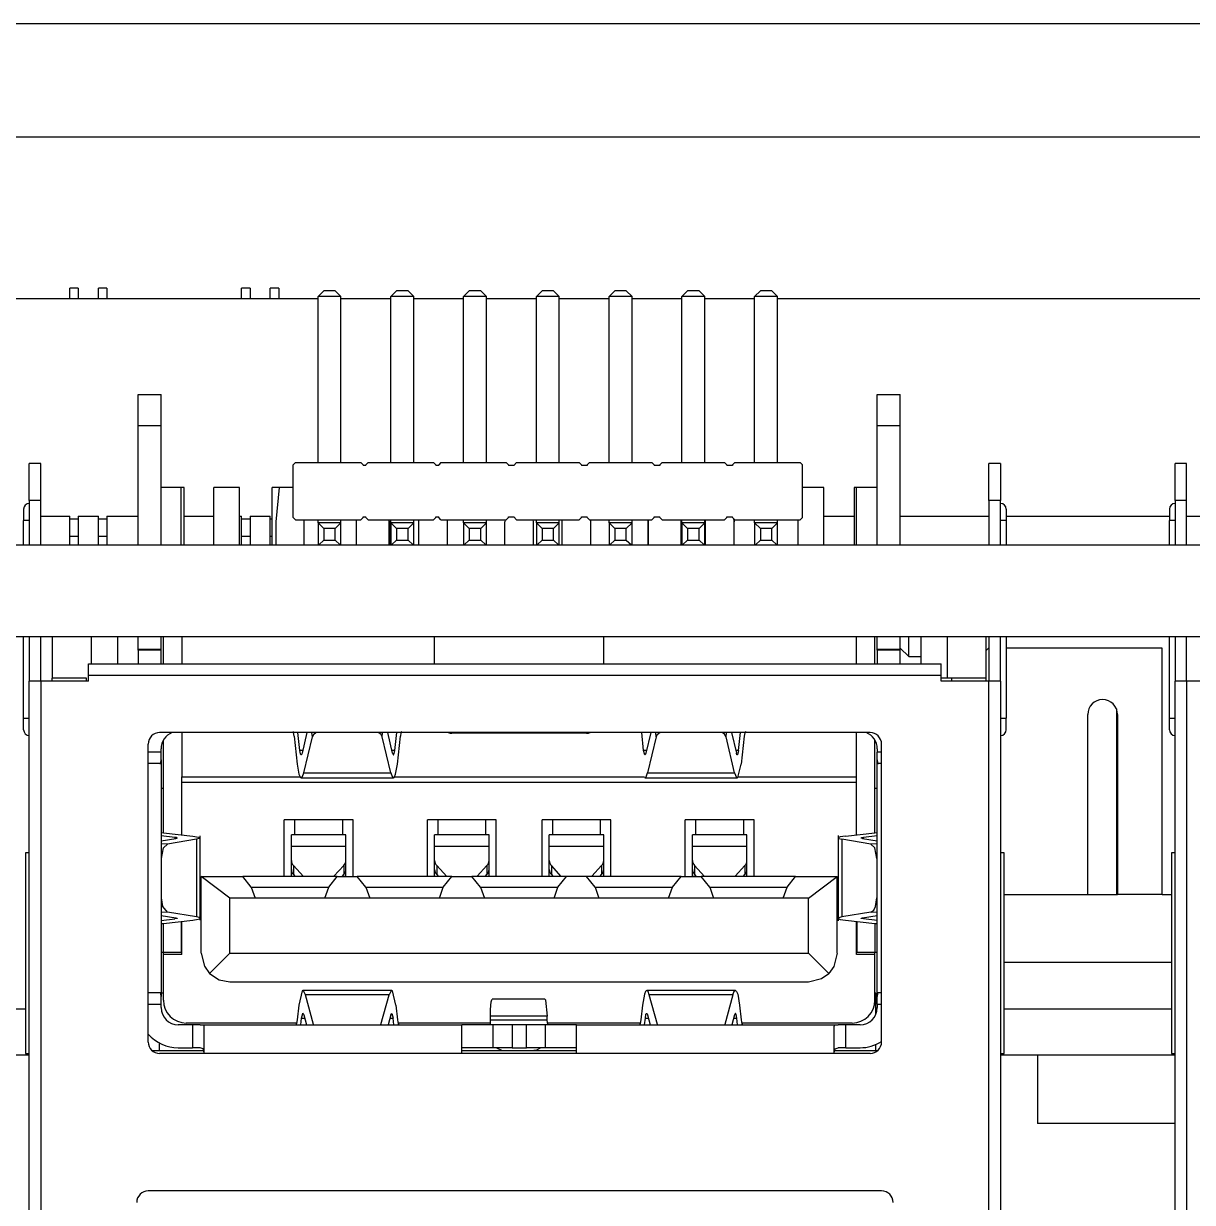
# Model space of a CAD drawing. Header units: millimetres. Extents: x 239 to 841, y 198 to 536.
# Drawn here: x 380.1 to 400.5, y 268.57 to 289.15 of the extents above; entities that cross this region are included whole.
import ezdxf

# ---------------------------------------------------------------- set-up
doc = ezdxf.new("R2010")
doc.units = ezdxf.units.MM

msp = doc.modelspace()

# ---------------------------------------------------------------- linework, layer by layer
for p, q in [((342.856, 289.148), (415.856, 289.148)), ((415.856, 287.168), (342.856, 287.168)), ((381.056, 284.528), (380.906, 284.528)), ((380.906, 284.348), (380.906, 284.528)), ((381.056, 284.528), (381.056, 284.348)), ((381.556, 284.528), (381.406, 284.528)), ((381.406, 284.348), (381.406, 284.528)), ((381.556, 284.528), (381.556, 284.348)), ((384.056, 284.528), (383.906, 284.528)), ((383.906, 284.348), (383.906, 284.528)), ((384.056, 284.528), (384.056, 284.348)), ((384.406, 284.348), (384.406, 284.528)), ((384.556, 284.528), (384.406, 284.528)), ((384.556, 284.528), (384.556, 284.348)), ((385.341, 284.486), (385.241, 284.386)), ((385.641, 284.386), (385.241, 284.386)), ((385.241, 281.486), (385.241, 284.386)), ((385.541, 284.486), (385.341, 284.486)), ((385.541, 284.486), (385.641, 284.386)), ((385.641, 281.486), (385.641, 284.386)), ((386.611, 284.486), (386.511, 284.386)), ((386.911, 284.386), (386.511, 284.386)), ((386.511, 281.486), (386.511, 284.386)), ((386.811, 284.486), (386.611, 284.486)), ((386.811, 284.486), (386.911, 284.386)), ((386.911, 281.486), (386.911, 284.386)), ((387.881, 284.486), (387.781, 284.386)), ((388.181, 284.386), (387.781, 284.386)), ((387.781, 281.486), (387.781, 284.386)), ((388.081, 284.486), (387.881, 284.486)), ((388.081, 284.486), (388.181, 284.386)), ((388.181, 281.486), (388.181, 284.386)), ((389.151, 284.486), (389.051, 284.386)), ((389.451, 284.386), (389.051, 284.386)), ((389.051, 281.486), (389.051, 284.386)), ((389.351, 284.486), (389.151, 284.486)), ((389.351, 284.486), (389.451, 284.386)), ((389.451, 281.486), (389.451, 284.386)), ((390.421, 284.486), (390.321, 284.386)), ((390.721, 284.386), (390.321, 284.386)), ((390.321, 281.486), (390.321, 284.386)), ((390.621, 284.486), (390.421, 284.486)), ((390.621, 284.486), (390.721, 284.386)), ((390.721, 281.486), (390.721, 284.386)), ((391.691, 284.486), (391.591, 284.386)), ((391.991, 284.386), (391.591, 284.386)), ((391.591, 281.486), (391.591, 284.386)), ((391.891, 284.486), (391.691, 284.486)), ((391.891, 284.486), (391.991, 284.386)), ((391.991, 281.486), (391.991, 284.386)), ((392.961, 284.486), (392.861, 284.386)), ((393.261, 284.386), (392.861, 284.386)), ((392.861, 281.486), (392.861, 284.386)), ((393.161, 284.486), (392.961, 284.486)), ((393.161, 284.486), (393.261, 284.386)), ((393.261, 281.486), (393.261, 284.386)), ((372.355, 284.348), (385.241, 284.348)), ((385.64, 284.348), (386.511, 284.348)), ((386.911, 284.348), (387.78, 284.348)), ((388.181, 284.348), (389.051, 284.348)), ((389.451, 284.348), (390.32, 284.348)), ((390.721, 284.348), (391.591, 284.348)), ((391.99, 284.348), (392.861, 284.348)), ((393.261, 284.348), (406.485, 284.348)), ((382.101, 282.126), (382.101, 282.672)), ((382.101, 282.672), (382.501, 282.672)), ((382.501, 282.126), (382.501, 282.672)), ((395.001, 282.126), (395.001, 282.672)), ((395.001, 282.672), (395.401, 282.672)), ((395.401, 282.126), (395.401, 282.672)), ((382.101, 280.048), (382.101, 282.126)), ((382.501, 282.126), (382.101, 282.126)), ((382.501, 280.048), (382.501, 282.126)), ((395.001, 280.048), (395.001, 282.126)), ((395.401, 282.126), (395.001, 282.126)), ((395.401, 280.048), (395.401, 282.126)), ((384.846, 281.486), (384.806, 281.446)), ((384.846, 281.486), (385.986, 281.486)), ((386.026, 281.446), (385.986, 281.486)), ((386.116, 281.486), (386.076, 281.446)), ((386.116, 281.486), (387.256, 281.486)), ((387.296, 281.446), (387.256, 281.486)), ((387.386, 281.486), (387.346, 281.446)), ((387.386, 281.486), (388.526, 281.486)), ((388.566, 281.446), (388.526, 281.486)), ((388.706, 281.486), (388.656, 281.436)), ((388.706, 281.486), (389.796, 281.486)), ((389.836, 281.446), (389.796, 281.486)), ((389.976, 281.486), (389.936, 281.446)), ((389.976, 281.486), (391.066, 281.486)), ((391.106, 281.446), (391.066, 281.486)), ((391.246, 281.486), (391.206, 281.446)), ((391.246, 281.486), (392.336, 281.486)), ((392.376, 281.446), (392.336, 281.486)), ((392.516, 281.486), (392.476, 281.446)), ((392.516, 281.486), (393.656, 281.486)), ((393.696, 281.446), (393.656, 281.486)), ((380.401, 281.472), (380.201, 281.472)), ((380.201, 280.822), (380.201, 281.472)), ((380.401, 280.822), (380.401, 281.472)), ((384.806, 280.526), (384.806, 281.446)), ((386.026, 281.446), (386.026, 281.436)), ((386.076, 281.436), (386.026, 281.436)), ((386.076, 281.436), (386.076, 281.446)), ((387.296, 281.446), (387.296, 281.436)), ((387.346, 281.436), (387.296, 281.436)), ((387.346, 281.436), (387.346, 281.446)), ((388.566, 281.446), (388.566, 281.436)), ((388.656, 281.436), (388.566, 281.436)), ((389.836, 281.446), (389.836, 281.436)), ((389.936, 281.436), (389.836, 281.436)), ((389.936, 281.446), (389.936, 281.436)), ((391.106, 281.446), (391.106, 281.436)), ((391.206, 281.436), (391.106, 281.436)), ((391.206, 281.446), (391.206, 281.436)), ((392.376, 281.446), (392.376, 281.436)), ((392.476, 281.436), (392.376, 281.436)), ((392.476, 281.446), (392.476, 281.436)), ((393.696, 280.526), (393.696, 281.446)), ((397.151, 281.472), (396.951, 281.472)), ((396.951, 280.822), (396.951, 281.472)), ((397.151, 281.472), (397.151, 280.822)), ((400.401, 281.472), (400.201, 281.472)), ((400.201, 280.822), (400.201, 281.472)), ((400.401, 280.822), (400.401, 281.472)), ((382.851, 281.052), (382.501, 281.052)), ((382.906, 281.052), (382.851, 281.052)), ((382.851, 280.048), (382.851, 281.052)), ((382.906, 280.048), (382.906, 281.052)), ((383.871, 281.052), (383.421, 281.052)), ((383.421, 280.048), (383.421, 281.052)), ((383.871, 280.048), (383.871, 281.052)), ((384.561, 281.052), (384.441, 281.052)), ((384.441, 280.048), (384.441, 281.052)), ((384.561, 281.052), (384.501, 280.452)), ((384.806, 281.052), (384.561, 281.052)), ((394.071, 281.052), (393.696, 281.052)), ((394.071, 280.048), (394.071, 281.052)), ((394.641, 281.052), (394.596, 281.052)), ((394.596, 281.052), (394.596, 280.048)), ((394.641, 280.048), (394.641, 281.052)), ((395.001, 281.052), (394.641, 281.052)), ((380.101, 280.672), (380.101, 280.472)), ((380.201, 280.822), (380.201, 280.048)), ((380.401, 280.822), (380.201, 280.822)), ((380.401, 280.048), (380.401, 280.822)), ((396.951, 280.822), (396.951, 280.048)), ((397.151, 280.822), (396.951, 280.822)), ((397.151, 280.048), (397.151, 280.822)), ((397.251, 280.672), (397.251, 280.472)), ((400.101, 280.672), (400.101, 280.472)), ((400.201, 280.822), (400.201, 280.048)), ((400.401, 280.822), (400.201, 280.822)), ((400.401, 280.048), (400.401, 280.822)), ((380.101, 280.048), (380.101, 280.472)), ((380.201, 280.472), (380.101, 280.472)), ((380.401, 280.548), (380.906, 280.548)), ((380.906, 280.498), (380.906, 280.548)), ((380.906, 280.198), (380.906, 280.498)), ((381.056, 280.498), (380.906, 280.498)), ((381.056, 280.548), (381.056, 280.498)), ((381.056, 280.548), (381.406, 280.548)), ((381.056, 280.498), (381.056, 280.198)), ((381.406, 280.498), (381.406, 280.548)), ((381.406, 280.198), (381.406, 280.498)), ((381.556, 280.498), (381.406, 280.498)), ((381.556, 280.548), (381.556, 280.498)), ((381.556, 280.548), (382.101, 280.548)), ((381.556, 280.498), (381.556, 280.198)), ((382.906, 280.548), (383.421, 280.548)), ((383.871, 280.548), (383.906, 280.548)), ((383.906, 280.498), (383.906, 280.548)), ((383.906, 280.198), (383.906, 280.498)), ((384.056, 280.498), (383.906, 280.498)), ((384.056, 280.548), (384.056, 280.498)), ((384.056, 280.548), (384.406, 280.548)), ((384.056, 280.498), (384.056, 280.198)), ((384.406, 280.498), (384.406, 280.548)), ((384.406, 280.198), (384.406, 280.498)), ((384.441, 280.498), (384.406, 280.498)), ((384.501, 280.452), (384.501, 280.048)), ((384.846, 280.486), (384.806, 280.526)), ((384.846, 280.486), (385.986, 280.486)), ((385.001, 280.452), (384.998, 280.486)), ((385.002, 280.486), (385.001, 280.472)), ((385.001, 280.048), (385.001, 280.472)), ((385.241, 280.436), (385.241, 280.486)), ((385.641, 280.436), (385.641, 280.486)), ((385.911, 280.048), (385.911, 280.486)), ((385.986, 280.486), (386.026, 280.526)), ((386.026, 280.526), (386.026, 280.536)), ((386.026, 280.536), (386.076, 280.536)), ((386.076, 280.526), (386.076, 280.536)), ((386.116, 280.486), (386.076, 280.526)), ((386.116, 280.486), (387.256, 280.486)), ((386.481, 280.048), (386.481, 280.486)), ((386.505, 280.486), (386.501, 280.452)), ((386.501, 280.048), (386.501, 280.452)), ((386.511, 280.436), (386.511, 280.486)), ((386.911, 280.436), (386.911, 280.486)), ((387.001, 280.452), (386.998, 280.486)), ((387.001, 280.048), (387.001, 280.452)), ((387.256, 280.486), (387.296, 280.526)), ((387.296, 280.526), (387.296, 280.536)), ((387.296, 280.536), (387.346, 280.536)), ((387.346, 280.526), (387.346, 280.536)), ((387.386, 280.486), (387.346, 280.526)), ((387.386, 280.486), (388.526, 280.486)), ((387.501, 280.472), (387.501, 280.486)), ((387.502, 280.486), (387.501, 280.472)), ((387.501, 280.048), (387.501, 280.472)), ((387.781, 280.436), (387.781, 280.486)), ((388.181, 280.436), (388.181, 280.486)), ((388.505, 280.486), (388.501, 280.452)), ((388.501, 280.048), (388.501, 280.452)), ((388.526, 280.486), (388.566, 280.526)), ((388.566, 280.526), (388.566, 280.536)), ((388.566, 280.536), (388.656, 280.536)), ((388.656, 280.536), (388.706, 280.486)), ((388.706, 280.486), (389.796, 280.486)), ((389.001, 280.452), (388.998, 280.486)), ((389.001, 280.048), (389.001, 280.452)), ((389.051, 280.436), (389.051, 280.486)), ((389.451, 280.436), (389.451, 280.486)), ((389.502, 280.486), (389.501, 280.472)), ((389.501, 280.048), (389.501, 280.472)), ((389.796, 280.486), (389.836, 280.526)), ((389.836, 280.526), (389.836, 280.536)), ((389.836, 280.536), (389.936, 280.536)), ((389.936, 280.526), (389.936, 280.536)), ((389.936, 280.526), (389.976, 280.486)), ((389.976, 280.486), (391.066, 280.486)), ((390.001, 280.472), (390, 280.486)), ((390.001, 280.048), (390.001, 280.472)), ((390.321, 280.436), (390.321, 280.486)), ((390.721, 280.436), (390.721, 280.486)), ((391.001, 280.452), (390.998, 280.486)), ((391.001, 280.048), (391.001, 280.452)), ((391.011, 280.048), (391.011, 280.486)), ((391.066, 280.486), (391.106, 280.526)), ((391.106, 280.526), (391.106, 280.536)), ((391.106, 280.536), (391.206, 280.536)), ((391.206, 280.526), (391.206, 280.536)), ((391.206, 280.526), (391.246, 280.486)), ((391.246, 280.486), (392.336, 280.486)), ((391.581, 280.048), (391.581, 280.486)), ((391.591, 280.436), (391.591, 280.486)), ((391.991, 280.436), (391.991, 280.486)), ((392.002, 280.486), (392.001, 280.472)), ((392.001, 280.048), (392.001, 280.472)), ((392.336, 280.486), (392.376, 280.526)), ((392.376, 280.526), (392.376, 280.536)), ((392.376, 280.536), (392.476, 280.536)), ((392.476, 280.526), (392.476, 280.536)), ((392.476, 280.526), (392.516, 280.486)), ((392.501, 280.472), (392.499, 280.504)), ((392.506, 280.497), (392.501, 280.452)), ((392.501, 280.048), (392.501, 280.472)), ((392.516, 280.486), (393.656, 280.486)), ((392.861, 280.436), (392.861, 280.486)), ((393.261, 280.436), (393.261, 280.486)), ((393.621, 280.048), (393.621, 280.486)), ((393.656, 280.486), (393.696, 280.526)), ((394.072, 280.548), (394.596, 280.548)), ((395.401, 280.548), (396.951, 280.548)), ((397.251, 280.472), (397.151, 280.472)), ((397.251, 280.548), (400.101, 280.548)), ((397.251, 280.472), (397.251, 280.048)), ((400.101, 280.048), (400.101, 280.472)), ((400.201, 280.472), (400.101, 280.472)), ((400.401, 280.548), (402.101, 280.548)), ((385.241, 280.436), (385.241, 280.048)), ((385.341, 280.333), (385.241, 280.436)), ((385.641, 280.436), (385.241, 280.436)), ((385.341, 280.333), (385.341, 280.133)), ((385.541, 280.333), (385.341, 280.333)), ((385.541, 280.333), (385.641, 280.436)), ((385.541, 280.133), (385.541, 280.333)), ((385.641, 280.048), (385.641, 280.436)), ((386.911, 280.436), (386.511, 280.436)), ((386.511, 280.436), (386.511, 280.048)), ((386.611, 280.333), (386.511, 280.436)), ((386.811, 280.333), (386.611, 280.333)), ((386.611, 280.333), (386.611, 280.133)), ((386.811, 280.333), (386.911, 280.436)), ((386.811, 280.133), (386.811, 280.333)), ((386.911, 280.048), (386.911, 280.436)), ((387.781, 280.436), (387.781, 280.048)), ((387.881, 280.333), (387.781, 280.436)), ((388.181, 280.436), (387.781, 280.436)), ((387.881, 280.333), (387.881, 280.133)), ((388.081, 280.333), (387.881, 280.333)), ((388.081, 280.333), (388.181, 280.436)), ((388.081, 280.133), (388.081, 280.333)), ((388.181, 280.048), (388.181, 280.436)), ((389.051, 280.436), (389.051, 280.048)), ((389.151, 280.333), (389.051, 280.436)), ((389.451, 280.436), (389.051, 280.436)), ((389.151, 280.333), (389.151, 280.133)), ((389.351, 280.333), (389.151, 280.333)), ((389.351, 280.333), (389.451, 280.436)), ((389.351, 280.133), (389.351, 280.333)), ((389.451, 280.048), (389.451, 280.436)), ((390.721, 280.436), (390.321, 280.436)), ((390.321, 280.436), (390.321, 280.048)), ((390.421, 280.333), (390.321, 280.436)), ((390.621, 280.333), (390.421, 280.333)), ((390.421, 280.333), (390.421, 280.133)), ((390.621, 280.333), (390.721, 280.436)), ((390.621, 280.133), (390.621, 280.333)), ((390.721, 280.048), (390.721, 280.436)), ((391.991, 280.436), (391.591, 280.436)), ((391.591, 280.436), (391.591, 280.048)), ((391.691, 280.333), (391.591, 280.436)), ((391.891, 280.333), (391.691, 280.333)), ((391.691, 280.333), (391.691, 280.133)), ((391.891, 280.333), (391.991, 280.436)), ((391.891, 280.133), (391.891, 280.333)), ((391.991, 280.048), (391.991, 280.436)), ((393.261, 280.436), (392.861, 280.436)), ((392.861, 280.436), (392.861, 280.048)), ((392.961, 280.333), (392.861, 280.436)), ((393.161, 280.333), (392.961, 280.333)), ((392.961, 280.333), (392.961, 280.133)), ((393.161, 280.333), (393.261, 280.436)), ((393.161, 280.133), (393.161, 280.333)), ((393.261, 280.048), (393.261, 280.436)), ((333.795, 280.048), (428.916, 280.048)), ((381.056, 280.198), (380.906, 280.198)), ((380.906, 280.048), (380.906, 280.198)), ((381.056, 280.198), (381.056, 280.048)), ((381.406, 280.048), (381.406, 280.198)), ((381.556, 280.198), (381.406, 280.198)), ((381.556, 280.198), (381.556, 280.048)), ((384.056, 280.198), (383.906, 280.198)), ((383.906, 280.048), (383.906, 280.198)), ((384.056, 280.198), (384.056, 280.048)), ((384.441, 280.198), (384.406, 280.198)), ((384.406, 280.048), (384.406, 280.198)), ((385.341, 280.133), (385.253, 280.048)), ((385.341, 280.133), (385.541, 280.133)), ((385.541, 280.133), (385.629, 280.048)), ((386.611, 280.133), (386.523, 280.048)), ((386.611, 280.133), (386.811, 280.133)), ((386.811, 280.133), (386.899, 280.048)), ((387.881, 280.133), (387.793, 280.048)), ((387.881, 280.133), (388.081, 280.133)), ((388.081, 280.133), (388.169, 280.048)), ((389.151, 280.133), (389.063, 280.048)), ((389.151, 280.133), (389.351, 280.133)), ((389.351, 280.133), (389.439, 280.048)), ((390.421, 280.133), (390.333, 280.048)), ((390.421, 280.133), (390.621, 280.133)), ((390.621, 280.133), (390.709, 280.048)), ((391.691, 280.133), (391.603, 280.048)), ((391.691, 280.133), (391.891, 280.133)), ((391.891, 280.133), (391.979, 280.048)), ((392.961, 280.133), (392.873, 280.048)), ((392.961, 280.133), (393.161, 280.133)), ((393.161, 280.133), (393.249, 280.048)), ((333.795, 278.448), (420.198, 278.448)), ((380.101, 277.022), (380.101, 278.448)), ((380.201, 278.448), (380.201, 277.672)), ((380.401, 277.672), (380.401, 278.448)), ((380.602, 278.448), (380.602, 277.722)), ((381.284, 277.972), (381.284, 278.448)), ((381.741, 278.448), (381.741, 277.972)), ((382.101, 278.231), (382.101, 278.448)), ((382.501, 278.231), (382.501, 278.448)), ((382.541, 277.972), (382.541, 278.448)), ((382.866, 278.448), (382.866, 277.972)), ((387.276, 277.972), (387.276, 278.448)), ((390.226, 277.972), (390.226, 278.448)), ((394.636, 277.972), (394.636, 278.448)), ((394.961, 277.972), (394.961, 278.448)), ((395.001, 278.231), (395.001, 278.448)), ((395.401, 278.231), (395.401, 278.448)), ((395.549, 278.102), (395.549, 278.448)), ((395.762, 278.448), (395.762, 277.972)), ((396.219, 278.448), (396.219, 277.722)), ((396.901, 277.722), (396.901, 278.448)), ((396.951, 278.448), (396.951, 277.672)), ((397.151, 277.672), (397.151, 278.448)), ((397.251, 278.448), (397.251, 277.022)), ((400.101, 277.022), (400.101, 278.448)), ((400.201, 278.448), (400.201, 277.672)), ((400.401, 277.672), (400.401, 278.448)), ((382.101, 278.213), (382.101, 278.231)), ((382.101, 278.231), (382.501, 278.231)), ((382.101, 278.213), (382.101, 277.972)), ((382.501, 278.213), (382.101, 278.213)), ((382.501, 278.213), (382.501, 278.231)), ((382.501, 277.972), (382.501, 278.213)), ((395.001, 278.213), (395.001, 278.231)), ((395.001, 278.231), (395.401, 278.231)), ((395.001, 278.213), (395.001, 277.972)), ((395.401, 278.213), (395.001, 278.213)), ((395.401, 278.248), (395.403, 278.248)), ((395.401, 278.213), (395.401, 278.231)), ((395.403, 278.248), (395.549, 278.102)), ((396.901, 278.205), (396.945, 278.248)), ((396.951, 278.248), (396.945, 278.248)), ((399.974, 278.248), (397.251, 278.248)), ((399.974, 273.948), (399.974, 278.248)), ((395.549, 278.102), (395.762, 278.102)), ((381.236, 277.772), (381.236, 277.972)), ((381.236, 277.972), (396.116, 277.972)), ((396.116, 277.772), (396.116, 277.972)), ((380.401, 277.672), (380.201, 277.672)), ((380.201, 272.964), (380.201, 277.672)), ((381.236, 277.672), (380.401, 277.672)), ((380.401, 277.672), (380.401, 257.072)), ((380.602, 277.672), (380.602, 277.722)), ((381.202, 277.672), (381.202, 277.722)), ((396.116, 277.772), (381.236, 277.772)), ((381.236, 277.672), (381.236, 277.772)), ((396.116, 277.672), (396.116, 277.772)), ((396.951, 277.672), (396.116, 277.672)), ((396.301, 277.672), (396.301, 277.722)), ((396.901, 277.672), (396.901, 277.722)), ((397.151, 277.672), (396.951, 277.672)), ((396.951, 257.072), (396.951, 277.672)), ((397.151, 277.672), (397.151, 257.115)), ((400.401, 277.672), (400.201, 277.672)), ((400.201, 272.964), (400.201, 277.672)), ((401.236, 277.672), (400.401, 277.672)), ((400.401, 277.672), (400.401, 257.072)), ((399.174, 277.188), (399.174, 273.948)), ((380.101, 277.022), (380.201, 277.022)), ((380.101, 276.822), (380.101, 277.022)), ((397.151, 277.022), (397.251, 277.022)), ((397.251, 276.822), (397.251, 277.022)), ((398.674, 273.948), (398.674, 277.088)), ((399.194, 277.088), (399.194, 273.948)), ((400.101, 277.022), (400.201, 277.022)), ((400.101, 276.822), (400.101, 277.022)), ((394.876, 276.772), (382.476, 276.772)), ((382.866, 276.772), (382.866, 276.002)), ((384.923, 276.462), (384.89, 276.772)), ((385.047, 276.772), (384.961, 276.411)), ((385.141, 276.699), (385.134, 276.772)), ((386.362, 276.699), (386.368, 276.772)), ((386.542, 276.411), (386.456, 276.772)), ((386.58, 276.462), (386.613, 276.772)), ((389.926, 276.762), (387.576, 276.762)), ((388.171, 276.762), (388.171, 276.772)), ((389.331, 276.772), (389.331, 276.762)), ((390.923, 276.462), (390.89, 276.772)), ((391.047, 276.772), (390.961, 276.411)), ((391.141, 276.699), (391.134, 276.772)), ((392.362, 276.699), (392.368, 276.772)), ((392.456, 276.772), (392.542, 276.411)), ((392.58, 276.462), (392.613, 276.772)), ((394.636, 276.002), (394.636, 276.772)), ((399.194, 276.948), (399.174, 276.948)), ((382.276, 271.372), (382.276, 276.572)), ((382.541, 275.022), (382.541, 276.642)), ((384.824, 276.712), (384.877, 276.221)), ((384.99, 276.068), (385.141, 276.699)), ((386.512, 276.068), (386.362, 276.699)), ((386.625, 276.221), (386.678, 276.712)), ((391.141, 276.699), (390.99, 276.068)), ((392.512, 276.068), (392.362, 276.699)), ((392.678, 276.712), (392.625, 276.221)), ((394.961, 275.022), (394.961, 276.642)), ((395.076, 271.372), (395.076, 276.572)), ((382.501, 276.432), (382.276, 276.432)), ((382.501, 276.432), (382.501, 276.492)), ((382.501, 276.3), (382.501, 276.432)), ((384.973, 276.462), (384.923, 276.462)), ((386.58, 276.462), (386.53, 276.462)), ((390.973, 276.462), (390.923, 276.462)), ((392.58, 276.462), (392.53, 276.462)), ((395.001, 276.492), (395.001, 276.432)), ((395.076, 276.432), (395.001, 276.432)), ((395.001, 276.3), (395.001, 276.432)), ((382.48, 276.232), (382.276, 276.232)), ((382.501, 276.3), (382.501, 272.164)), ((395.001, 272.164), (395.001, 276.3)), ((395.076, 276.232), (395.022, 276.232)), ((382.866, 275.902), (382.866, 276.002)), ((382.866, 276.002), (384.937, 276.002)), ((384.946, 275.982), (386.557, 275.982)), ((384.99, 276.068), (386.512, 276.068)), ((386.566, 276.002), (390.938, 276.002)), ((390.946, 275.982), (392.557, 275.982)), ((390.99, 276.068), (392.512, 276.068)), ((392.564, 276.002), (394.636, 276.002)), ((394.636, 275.902), (394.636, 276.002)), ((382.541, 275.797), (382.501, 275.797)), ((382.866, 274.986), (382.866, 275.902)), ((394.636, 275.902), (382.866, 275.902)), ((394.636, 274.986), (394.636, 275.902)), ((395.001, 275.797), (394.961, 275.797)), ((384.651, 274.262), (384.651, 275.252)), ((385.851, 275.252), (384.651, 275.252)), ((384.831, 275.252), (384.831, 274.987)), ((385.671, 274.987), (385.671, 275.252)), ((385.851, 274.262), (385.851, 275.252)), ((387.151, 274.262), (387.151, 275.252)), ((388.351, 275.252), (387.151, 275.252)), ((387.331, 275.252), (387.331, 274.987)), ((388.171, 274.987), (388.171, 275.252)), ((388.351, 274.262), (388.351, 275.252)), ((389.151, 274.262), (389.151, 275.252)), ((390.351, 275.252), (389.151, 275.252)), ((389.331, 275.252), (389.331, 274.987)), ((390.171, 274.987), (390.171, 275.252)), ((390.351, 274.262), (390.351, 275.252)), ((391.651, 274.262), (391.651, 275.252)), ((392.851, 275.252), (391.651, 275.252)), ((391.831, 275.252), (391.831, 274.987)), ((392.671, 274.987), (392.671, 275.252)), ((392.851, 274.262), (392.851, 275.252)), ((382.739, 274.944), (382.501, 274.97)), ((382.501, 274.882), (382.76, 274.926)), ((382.543, 275.022), (383.055, 274.965)), ((383.117, 274.91), (382.612, 274.824)), ((382.739, 274.944), (382.739, 274.922)), ((383.117, 274.91), (383.117, 273.554)), ((383.181, 273.497), (383.181, 274.968)), ((385.726, 274.987), (384.776, 274.987)), ((384.776, 274.785), (384.776, 274.987)), ((385.726, 274.785), (385.726, 274.987)), ((388.226, 274.987), (387.276, 274.987)), ((387.276, 274.785), (387.276, 274.987)), ((388.226, 274.785), (388.226, 274.987)), ((390.226, 274.987), (389.276, 274.987)), ((389.276, 274.785), (389.276, 274.987)), ((390.226, 274.785), (390.226, 274.987)), ((392.726, 274.987), (391.776, 274.987)), ((391.776, 274.785), (391.776, 274.987)), ((392.726, 274.785), (392.726, 274.987)), ((394.321, 274.976), (394.321, 273.489)), ((394.89, 274.824), (394.385, 274.91)), ((394.385, 274.91), (394.385, 273.554)), ((394.447, 274.965), (394.959, 275.022)), ((394.743, 274.926), (395.001, 274.882)), ((395.001, 274.97), (394.763, 274.944)), ((394.763, 274.922), (394.763, 274.944)), ((382.612, 274.824), (382.501, 274.829)), ((385.726, 274.785), (384.776, 274.785)), ((384.776, 274.542), (384.776, 274.785)), ((385.726, 274.542), (385.726, 274.785)), ((388.226, 274.785), (387.276, 274.785)), ((387.276, 274.542), (387.276, 274.785)), ((388.226, 274.542), (388.226, 274.785)), ((390.226, 274.785), (389.276, 274.785)), ((389.276, 274.542), (389.276, 274.785)), ((390.226, 274.542), (390.226, 274.785)), ((392.726, 274.785), (391.776, 274.785)), ((391.776, 274.542), (391.776, 274.785)), ((392.726, 274.542), (392.726, 274.785)), ((395.001, 274.829), (394.89, 274.824)), ((380.201, 274.672), (380.135, 274.672)), ((380.135, 274.672), (380.135, 271.172)), ((382.509, 274.575), (382.501, 274.575)), ((382.509, 273.889), (382.509, 274.575)), ((384.776, 274.384), (384.776, 274.542)), ((385.726, 274.384), (385.726, 274.542)), ((387.276, 274.384), (387.276, 274.542)), ((388.226, 274.384), (388.226, 274.542)), ((389.276, 274.384), (389.276, 274.542)), ((390.226, 274.384), (390.226, 274.542)), ((391.776, 274.384), (391.776, 274.542)), ((392.726, 274.384), (392.726, 274.542)), ((394.994, 274.575), (394.994, 273.889)), ((395.001, 274.575), (394.994, 274.575)), ((397.217, 274.672), (397.151, 274.672)), ((397.217, 271.172), (397.217, 274.672)), ((400.201, 274.672), (400.135, 274.672)), ((400.135, 274.672), (400.135, 271.172)), ((384.776, 274.264), (384.776, 274.384)), ((384.813, 274.452), (384.813, 274.295)), ((384.986, 274.262), (384.813, 274.452)), ((384.813, 274.295), (384.843, 274.262)), ((385.518, 274.264), (385.689, 274.452)), ((385.66, 274.262), (385.689, 274.295)), ((385.689, 274.452), (385.689, 274.295)), ((385.726, 274.264), (385.726, 274.384)), ((387.276, 274.264), (387.276, 274.384)), ((387.313, 274.452), (387.313, 274.295)), ((387.486, 274.262), (387.313, 274.452)), ((387.313, 274.295), (387.343, 274.262)), ((388.018, 274.264), (388.189, 274.452)), ((388.16, 274.262), (388.189, 274.295)), ((388.189, 274.452), (388.189, 274.295)), ((388.226, 274.264), (388.226, 274.384)), ((389.276, 274.264), (389.276, 274.384)), ((389.313, 274.452), (389.313, 274.295)), ((389.486, 274.262), (389.313, 274.452)), ((389.313, 274.295), (389.343, 274.262)), ((390.018, 274.264), (390.189, 274.452)), ((390.16, 274.262), (390.189, 274.295)), ((390.189, 274.452), (390.189, 274.295)), ((390.226, 274.264), (390.226, 274.384)), ((391.776, 274.264), (391.776, 274.384)), ((391.813, 274.452), (391.813, 274.295)), ((391.986, 274.262), (391.813, 274.452)), ((391.813, 274.295), (391.843, 274.262)), ((392.518, 274.264), (392.689, 274.452)), ((392.66, 274.262), (392.689, 274.295)), ((392.689, 274.452), (392.689, 274.295)), ((392.726, 274.264), (392.726, 274.384)), ((383.201, 272.922), (383.201, 274.262)), ((383.201, 274.262), (383.926, 274.262)), ((383.701, 273.882), (383.201, 274.262)), ((385.576, 274.262), (383.926, 274.262)), ((384.076, 274.072), (383.926, 274.262)), ((384.076, 274.072), (385.426, 274.072)), ((384.076, 274.072), (384.143, 273.882)), ((384.776, 274.264), (384.841, 274.264)), ((385.359, 273.882), (385.426, 274.072)), ((385.426, 274.072), (385.576, 274.262)), ((385.518, 274.262), (385.518, 274.264)), ((385.576, 274.262), (385.926, 274.262)), ((385.662, 274.264), (385.726, 274.264)), ((387.576, 274.262), (385.926, 274.262)), ((386.076, 274.072), (385.926, 274.262)), ((386.076, 274.072), (387.426, 274.072)), ((386.076, 274.072), (386.143, 273.882)), ((387.276, 274.264), (387.341, 274.264)), ((387.359, 273.882), (387.426, 274.072)), ((387.426, 274.072), (387.576, 274.262)), ((387.576, 274.262), (387.926, 274.262)), ((389.576, 274.262), (387.926, 274.262)), ((388.076, 274.072), (387.926, 274.262)), ((388.018, 274.262), (388.018, 274.264)), ((388.076, 274.072), (389.426, 274.072)), ((388.076, 274.072), (388.143, 273.882)), ((388.162, 274.264), (388.226, 274.264)), ((389.276, 274.264), (389.341, 274.264)), ((389.359, 273.882), (389.426, 274.072)), ((389.426, 274.072), (389.576, 274.262)), ((389.926, 274.262), (389.576, 274.262)), ((391.576, 274.262), (389.926, 274.262)), ((390.076, 274.072), (389.926, 274.262)), ((390.018, 274.262), (390.018, 274.264)), ((390.076, 274.072), (391.426, 274.072)), ((390.076, 274.072), (390.143, 273.882)), ((390.162, 274.264), (390.226, 274.264)), ((391.359, 273.882), (391.426, 274.072)), ((391.426, 274.072), (391.576, 274.262)), ((391.576, 274.262), (391.926, 274.262)), ((391.776, 274.264), (391.841, 274.264)), ((393.576, 274.262), (391.926, 274.262)), ((392.076, 274.072), (391.926, 274.262)), ((392.076, 274.072), (393.426, 274.072)), ((392.076, 274.072), (392.143, 273.882)), ((392.518, 274.262), (392.518, 274.264)), ((392.662, 274.264), (392.726, 274.264)), ((393.359, 273.882), (393.426, 274.072)), ((393.426, 274.072), (393.576, 274.262)), ((393.576, 274.262), (394.301, 274.262)), ((393.801, 273.882), (394.301, 274.262)), ((394.301, 272.922), (394.301, 274.262)), ((382.501, 273.889), (382.509, 273.889)), ((384.143, 273.882), (383.701, 273.882)), ((383.701, 272.922), (383.701, 273.882)), ((385.359, 273.882), (384.143, 273.882)), ((386.143, 273.882), (385.359, 273.882)), ((387.359, 273.882), (386.143, 273.882)), ((388.143, 273.882), (387.359, 273.882)), ((389.359, 273.882), (388.143, 273.882)), ((390.143, 273.882), (389.359, 273.882)), ((391.359, 273.882), (390.143, 273.882)), ((392.143, 273.882), (391.359, 273.882)), ((393.359, 273.882), (392.143, 273.882)), ((393.801, 273.882), (393.359, 273.882)), ((393.801, 272.922), (393.801, 273.882)), ((394.994, 273.889), (395.001, 273.889)), ((397.217, 273.948), (398.674, 273.948)), ((398.673, 273.948), (399.194, 273.948)), ((399.974, 273.948), (399.194, 273.948)), ((399.974, 273.948), (400.135, 273.948)), ((382.612, 273.64), (382.501, 273.635)), ((382.501, 273.582), (382.76, 273.538)), ((382.501, 273.494), (382.739, 273.52)), ((382.543, 273.443), (383.055, 273.499)), ((383.117, 273.554), (382.612, 273.64)), ((382.739, 273.542), (382.739, 273.52)), ((382.851, 273.477), (382.851, 272.932)), ((382.866, 272.902), (382.866, 273.478)), ((394.89, 273.64), (394.385, 273.554)), ((394.447, 273.499), (394.959, 273.443)), ((394.636, 272.902), (394.636, 273.478)), ((394.651, 272.932), (394.651, 273.477)), ((394.743, 273.538), (395.001, 273.582)), ((394.763, 273.52), (394.763, 273.542)), ((395.001, 273.494), (394.763, 273.52)), ((395.001, 273.635), (394.89, 273.64)), ((382.545, 272.932), (382.545, 273.442)), ((394.958, 273.442), (394.958, 272.932)), ((380.201, 259.272), (380.201, 272.964)), ((382.545, 272.932), (382.501, 272.932)), ((382.541, 272.902), (382.541, 272.932)), ((382.866, 272.902), (382.541, 272.902)), ((382.541, 272.102), (382.541, 272.902)), ((382.851, 272.932), (382.545, 272.932)), ((383.701, 272.922), (383.348, 272.569)), ((383.701, 272.922), (393.801, 272.922)), ((394.155, 272.569), (393.801, 272.922)), ((394.961, 272.902), (394.636, 272.902)), ((394.958, 272.932), (394.651, 272.932)), ((395.001, 272.932), (394.958, 272.932)), ((394.961, 272.902), (394.961, 272.932)), ((394.961, 272.102), (394.961, 272.902)), ((400.201, 259.272), (400.201, 272.964)), ((397.217, 272.768), (400.135, 272.768)), ((382.48, 272.232), (382.276, 272.232)), ((382.541, 272.222), (382.501, 272.222)), ((383.701, 272.422), (393.801, 272.422)), ((386.525, 272.272), (384.978, 272.272)), ((392.525, 272.272), (390.978, 272.272)), ((394.976, 272.222), (394.961, 272.222)), ((394.976, 271.852), (394.976, 272.222)), ((395.076, 272.232), (395.022, 272.232)), ((382.276, 272.032), (382.501, 272.032)), ((382.501, 272.032), (382.501, 272.164)), ((382.501, 271.972), (382.501, 272.032)), ((384.903, 272.016), (384.876, 271.757)), ((386.481, 272.197), (385.022, 272.197)), ((385.163, 271.676), (385.022, 272.197)), ((386.339, 271.676), (386.481, 272.197)), ((386.599, 272.016), (386.627, 271.757)), ((389.201, 272.122), (388.282, 272.122)), ((390.903, 272.016), (390.876, 271.757)), ((392.481, 272.197), (391.022, 272.197)), ((391.163, 271.676), (391.022, 272.197)), ((392.481, 272.197), (392.339, 271.676)), ((392.599, 272.016), (392.627, 271.757)), ((395.001, 272.032), (395.001, 272.164)), ((395.001, 272.032), (395.001, 271.972)), ((395.001, 272.032), (395.076, 272.032)), ((380.135, 271.948), (377.59, 271.948)), ((384.992, 271.847), (385.04, 271.672)), ((386.51, 271.847), (386.463, 271.672)), ((388.251, 271.823), (388.251, 271.942)), ((388.251, 271.752), (388.251, 271.823)), ((389.238, 271.823), (388.251, 271.823)), ((389.241, 271.752), (389.238, 271.823)), ((390.992, 271.847), (391.04, 271.672)), ((392.51, 271.847), (392.463, 271.672)), ((400.135, 271.948), (397.217, 271.948)), ((383.051, 271.672), (382.801, 271.672)), ((384.857, 271.702), (382.941, 271.702)), ((383.184, 271.672), (383.051, 271.672)), ((383.051, 271.672), (383.051, 271.272)), ((383.184, 271.672), (387.751, 271.672)), ((383.251, 271.172), (383.251, 271.651)), ((384.941, 271.672), (384.953, 271.787)), ((384.953, 271.787), (385.009, 271.787)), ((385.163, 271.672), (385.163, 271.676)), ((386.34, 271.672), (386.339, 271.676)), ((386.494, 271.787), (386.55, 271.787)), ((386.562, 271.672), (386.55, 271.787)), ((388.251, 271.702), (386.645, 271.702)), ((388.297, 271.672), (387.751, 271.672)), ((387.751, 271.172), (387.751, 271.672)), ((388.251, 271.672), (388.251, 271.752)), ((389.241, 271.752), (388.251, 271.752)), ((388.626, 271.672), (388.297, 271.672)), ((388.297, 271.272), (388.297, 271.672)), ((388.877, 271.672), (388.626, 271.672)), ((388.626, 271.672), (388.626, 271.272)), ((389.205, 271.672), (388.877, 271.672)), ((388.877, 271.272), (388.877, 271.672)), ((389.751, 271.672), (389.205, 271.672)), ((389.205, 271.672), (389.205, 271.272)), ((390.857, 271.702), (389.253, 271.702)), ((389.751, 271.672), (394.319, 271.672)), ((389.751, 271.172), (389.751, 271.672)), ((390.941, 271.672), (390.953, 271.787)), ((390.953, 271.787), (391.009, 271.787)), ((391.163, 271.672), (391.163, 271.676)), ((392.34, 271.672), (392.339, 271.676)), ((392.494, 271.787), (392.55, 271.787)), ((392.562, 271.672), (392.55, 271.787)), ((394.561, 271.702), (392.645, 271.702)), ((394.251, 271.172), (394.251, 271.651)), ((394.451, 271.672), (394.319, 271.672)), ((394.701, 271.672), (394.451, 271.672)), ((394.451, 271.272), (394.451, 271.672)), ((382.344, 271.222), (383.247, 271.222)), ((382.476, 271.222), (382.476, 271.352)), ((382.801, 271.272), (383.051, 271.272)), ((383.184, 271.272), (383.051, 271.272)), ((388.297, 271.272), (387.751, 271.272)), ((387.751, 271.222), (389.751, 271.222)), ((388.626, 271.272), (388.297, 271.272)), ((388.53, 271.222), (388.953, 271.222)), ((388.626, 271.272), (388.877, 271.272)), ((389.205, 271.272), (388.877, 271.272)), ((389.751, 271.272), (389.205, 271.272)), ((394.255, 271.222), (395.008, 271.222)), ((394.451, 271.272), (394.319, 271.272)), ((394.451, 271.272), (394.701, 271.272)), ((394.976, 271.222), (394.976, 271.328)), ((377.59, 271.148), (380.202, 271.148)), ((380.135, 271.172), (380.201, 271.172)), ((394.876, 271.172), (382.476, 271.172)), ((397.151, 271.172), (397.217, 271.172)), ((397.151, 271.148), (400.2, 271.148)), ((397.795, 271.148), (397.795, 269.948)), ((400.135, 271.172), (400.201, 271.172)), ((400.201, 269.948), (397.795, 269.948)), ((395.076, 268.772), (382.276, 268.772))]:
    msp.add_line(p, q)
for points in [[(395.401, 277.972), (395.401, 278.213)], [(381.202, 277.722), (380.602, 277.722)], [(396.301, 277.722), (396.116, 277.722)], [(396.901, 277.722), (396.301, 277.722)], [(384.824, 276.712), (384.812, 276.776), (384.801, 276.792)], [(385.21, 276.773), (385.159, 276.735), (385.141, 276.699)], [(386.362, 276.699), (386.335, 276.743), (386.292, 276.773)], [(386.701, 276.792), (386.687, 276.766), (386.678, 276.712)], [(391.21, 276.773), (391.159, 276.735), (391.141, 276.699)], [(392.362, 276.699), (392.335, 276.743), (392.292, 276.773)], [(392.701, 276.792), (392.687, 276.766), (392.678, 276.712)], [(384.946, 276.382), (384.939, 276.387), (384.933, 276.402), (384.923, 276.462)], [(384.961, 276.411), (384.954, 276.389), (384.95, 276.384), (384.946, 276.382)], [(386.542, 276.411), (386.549, 276.389), (386.553, 276.384), (386.557, 276.382)], [(386.557, 276.382), (386.571, 276.408), (386.58, 276.462)], [(390.961, 276.411), (390.951, 276.385), (390.947, 276.382), (390.943, 276.383), (390.923, 276.462)], [(392.58, 276.462), (392.559, 276.383), (392.556, 276.382), (392.552, 276.385), (392.542, 276.411)], [(382.48, 276.232), (382.49, 276.236), (382.497, 276.249), (382.501, 276.3)], [(384.877, 276.221), (384.908, 276.045), (384.926, 275.998), (384.936, 275.986), (384.946, 275.982)], [(386.557, 275.982), (386.567, 275.986), (386.576, 275.998), (386.595, 276.045), (386.625, 276.221)], [(392.512, 276.068), (392.544, 275.989), (392.555, 275.982), (392.566, 275.986), (392.625, 276.221)], [(395.001, 276.3), (395.006, 276.25), (395.012, 276.236), (395.022, 276.232)], [(384.946, 275.982), (384.958, 275.987), (384.969, 276.004), (384.99, 276.068)], [(386.512, 276.068), (386.534, 276.004), (386.545, 275.987), (386.557, 275.982)], [(390.946, 275.982), (390.957, 275.987), (390.968, 276.002), (390.99, 276.068)], [(382.501, 275.032), (382.502, 275.031), (382.504, 275.029), (382.512, 275.027), (382.543, 275.022)], [(382.781, 274.934), (382.781, 274.935), (382.779, 274.936), (382.771, 274.939), (382.739, 274.944)], [(382.76, 274.926), (382.776, 274.93), (382.78, 274.932), (382.781, 274.934)], [(383.055, 274.965), (383.156, 274.948), (383.181, 274.934)], [(383.181, 274.934), (383.177, 274.928), (383.165, 274.922), (383.117, 274.91)], [(394.447, 274.965), (394.356, 274.951), (394.321, 274.935), (394.321, 274.932), (394.323, 274.929), (394.331, 274.924), (394.385, 274.91)], [(394.743, 274.926), (394.725, 274.93), (394.722, 274.932), (394.721, 274.933), (394.721, 274.934), (394.725, 274.937), (394.733, 274.939), (394.763, 274.944)], [(394.959, 275.022), (394.991, 275.027), (394.999, 275.029), (395.001, 275.031), (395.001, 275.032)], [(382.509, 274.575), (382.546, 274.761), (382.612, 274.824)], [(394.994, 274.575), (394.957, 274.761), (394.89, 274.824)], [(382.612, 273.64), (382.532, 273.736), (382.509, 273.889)], [(394.89, 273.64), (394.94, 273.675), (394.97, 273.736), (394.994, 273.889)], [(382.781, 273.531), (382.781, 273.529), (382.779, 273.528), (382.771, 273.525), (382.739, 273.52)], [(382.76, 273.538), (382.776, 273.535), (382.78, 273.533), (382.781, 273.531)], [(383.055, 273.499), (383.149, 273.514), (383.173, 273.522), (383.179, 273.526), (383.181, 273.531)], [(383.181, 273.531), (383.177, 273.537), (383.165, 273.543), (383.117, 273.554)], [(394.385, 273.554), (394.331, 273.54), (394.323, 273.535), (394.321, 273.532), (394.321, 273.529), (394.331, 273.521), (394.356, 273.513), (394.447, 273.499)], [(394.763, 273.52), (394.733, 273.525), (394.721, 273.53), (394.721, 273.531), (394.722, 273.532), (394.724, 273.534), (394.743, 273.538)], [(382.501, 273.432), (382.502, 273.434), (382.504, 273.435), (382.512, 273.438), (382.543, 273.443)], [(394.959, 273.443), (394.991, 273.438), (394.999, 273.435), (395.001, 273.434), (395.001, 273.432)], [(383.201, 272.922), (383.257, 272.693), (383.348, 272.569)], [(394.301, 272.922), (394.243, 272.688), (394.155, 272.569)], [(383.348, 272.569), (383.515, 272.458), (383.701, 272.422)], [(393.801, 272.422), (394.03, 272.478), (394.155, 272.569)], [(382.501, 272.164), (382.497, 272.215), (382.49, 272.228), (382.48, 272.232)], [(385.022, 272.197), (384.988, 272.268), (384.977, 272.272), (384.965, 272.266), (384.903, 272.016)], [(386.599, 272.016), (386.538, 272.266), (386.526, 272.272), (386.515, 272.268), (386.481, 272.197)], [(390.978, 272.272), (390.967, 272.268), (390.956, 272.255), (390.936, 272.205), (390.903, 272.016)], [(391.022, 272.197), (391, 272.253), (390.989, 272.267), (390.978, 272.272)], [(392.481, 272.197), (392.505, 272.257), (392.525, 272.272)], [(392.525, 272.272), (392.546, 272.255), (392.566, 272.205), (392.599, 272.016)], [(395.022, 272.232), (395.012, 272.228), (395.006, 272.215), (395.001, 272.164)], [(388.251, 271.942), (388.265, 272.075), (388.273, 272.109), (388.277, 272.118), (388.281, 272.122)], [(389.201, 272.122), (389.204, 272.12), (389.206, 272.117), (389.211, 272.104), (389.238, 271.823)], [(384.953, 271.787), (384.974, 271.871), (384.978, 271.873), (384.982, 271.871), (384.992, 271.847)], [(386.51, 271.847), (386.521, 271.871), (386.525, 271.872), (386.529, 271.87), (386.55, 271.787)], [(390.953, 271.787), (390.964, 271.851), (390.97, 271.867), (390.978, 271.872)], [(390.978, 271.872), (390.981, 271.871), (390.985, 271.866), (390.992, 271.847)], [(392.525, 271.872), (392.521, 271.871), (392.518, 271.866), (392.51, 271.847)], [(392.55, 271.787), (392.537, 271.855), (392.525, 271.872)], [(383.251, 271.651), (383.247, 271.661), (383.234, 271.668), (383.184, 271.672)], [(384.876, 271.757), (384.865, 271.693), (384.859, 271.677), (384.851, 271.672)], [(386.627, 271.757), (386.639, 271.689), (386.651, 271.672)], [(389.251, 271.672), (389.251, 271.672), (389.25, 271.673), (389.249, 271.677), (389.241, 271.752)], [(390.876, 271.757), (390.865, 271.693), (390.859, 271.677), (390.851, 271.672)], [(392.627, 271.757), (392.639, 271.689), (392.651, 271.672)], [(394.319, 271.672), (394.269, 271.667), (394.256, 271.661), (394.251, 271.651)], [(383.251, 271.172), (383.247, 271.226), (383.235, 271.255), (383.184, 271.272)], [(388.357, 271.271), (388.442, 271.232), (388.53, 271.222)], [(388.953, 271.222), (389.062, 271.238), (389.126, 271.271)], [(394.251, 271.172), (394.256, 271.226), (394.268, 271.255), (394.319, 271.272)]]:
    msp.add_lwpolyline(points)
for centre, radius, start, end in [((380.201, 280.672), 0.1, 90, 180), ((397.151, 280.672), 0.1, 0, 90), ((400.201, 280.672), 0.1, 90, 180), ((398.934, 277.088), 0.26, 0, 180), ((380.201, 276.822), 0.1, 180, 270), ((382.476, 276.572), 0.2, 90, 180), ((382.801, 276.492), 0.3, 111.0403, 180), ((387.576, 276.962), 0.2, 251.8045, 270), ((389.926, 276.962), 0.2, 270, 288.9661), ((394.701, 276.492), 0.3, 0, 68.9597), ((394.876, 276.572), 0.2, 360, 90), ((397.151, 276.822), 0.1, 270, 0), ((400.201, 276.822), 0.1, 180, 270), ((382.941, 272.102), 0.4, 180, 270), ((394.561, 272.102), 0.4, 270, 0), ((382.801, 271.972), 0.3, 180, 270), ((394.701, 271.972), 0.3, 270, 0), ((382.801, 271.972), 0.7, 221.4098, 270), ((382.476, 271.372), 0.2, 180, 270), ((394.701, 271.972), 0.7, 270, 302.393), ((394.876, 271.372), 0.2, 270, 360), ((382.276, 268.572), 0.2, 90, 180), ((395.076, 268.572), 0.2, 360, 90)]:
    msp.add_arc(centre, radius, start, end)
for centre, start_param, end_param in [((384.976, 274.542), 0, 0.616435), ((385.526, 274.542), 2.525158, 3.141593), ((387.476, 274.542), 0, 0.616435), ((388.026, 274.542), 2.525158, 3.141593), ((389.476, 274.542), 0, 0.616435), ((390.026, 274.542), 2.525158, 3.141593), ((391.976, 274.542), 0, 0.616435), ((392.526, 274.542), 2.525158, 3.141593), ((384.976, 274.384), 0, 0.616435), ((385.526, 274.384), 2.525158, 3.141593), ((387.476, 274.384), 0, 0.616435), ((388.026, 274.384), 2.525158, 3.141593), ((389.476, 274.384), 0, 0.616435), ((390.026, 274.384), 2.525158, 3.141593), ((391.976, 274.384), 0, 0.616435), ((392.526, 274.384), 2.525158, 3.141593)]:
    msp.add_ellipse(centre, major_axis=(-0.2, 0), ratio=0.777146, start_param=start_param, end_param=end_param)

doc.saveas('drawing.dxf')
